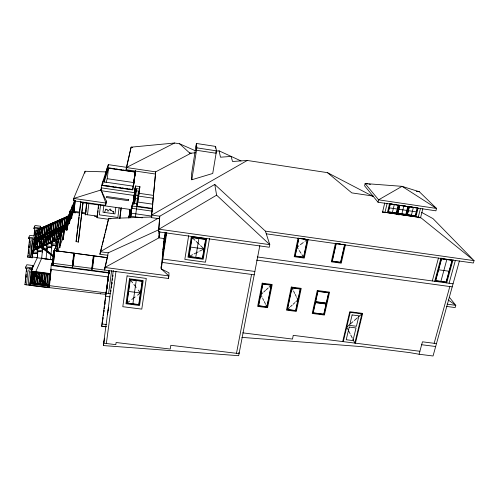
<?xml version="1.0" encoding="UTF-8"?>
<svg xmlns="http://www.w3.org/2000/svg" width="499" height="499" viewBox="0 0 499 499"><rect width="100%" height="100%" fill="white"/><g stroke="black" fill="none" stroke-linecap="round" stroke-linejoin="round"><path stroke-width="0.75" d="M113.398 213.684L113.435 211.233L112.88 211.956L111.283 210.11L110.759 210.697L110.472 209.062L109.817 209.206L107.909 211.277L107.466 209.692L106.262 209.717L105.907 209.025L104.54 212.437M94.099 255.912L107.541 257.709L94.105 255.881L92.546 268.487L168.506 278.486L168.575 275.386M165.275 238.198L165.412 234.324M163.822 247.797L164.015 243.524L165.631 232.896L163.897 244.055L163.716 248.658L166.148 232.497M163.129 249.381L162.718 259.031L254.864 271.456M162.481 255.993L162.2 262.437L254.222 274.799M160.946 268.075L161.015 266.597M159.543 231.786L159.468 233.139L159.692 231.642M159.312 231.648L158.944 237.842L104.921 267.47L104.59 270.046L107.921 255.295L99.887 254.216L108.651 218.487L151.671 217.003M158.582 231.86L159.767 216.217L214.77 184.443L265.399 231.149L269.791 244.653L269.279 247.242L158.582 231.86L159.767 216.217L151.702 215.075L155.676 171.862L191.03 153.168L195.577 152.794M107.834 281.661L107.903 280.794M107.959 280.139L108.052 278.916L106.674 289.451M159.387 218.755L151.334 217.62L155.676 171.862L126.397 167.527L126.11 169.697L155.364 174.02M25.711 267.034L25.568 268.499L32.011 269.341L33.215 265.568L26.815 264.732L25.711 267.034L32.154 267.876L33.215 265.568M28.699 238.634L28.83 237.268L29.834 235.341L35.735 236.146L34.637 239.439L28.699 238.634L29.566 238.491L27.769 257.222L30.807 257.422L32.429 240.755L30.72 257.615L32.192 257.808L32.946 253.012L33.314 253.062M51.204 269.435L49.258 287.761L24.95 284.648L26.516 268.312M25.374 282.54L25.73 278.785M25.873 277.282L26.166 274.282M26.441 271.375L26.584 269.922M28.169 255.195L27.769 257.222M28.387 252.924L28.68 249.899M28.892 247.623L29.185 244.597M29.329 243.082L29.622 240.05M26.073 277.5L26.216 276.016M28.562 253.174L28.711 251.664M29.073 247.884L29.216 246.369M29.578 242.589L29.728 241.079M26.547 284.854L27.913 270.714L29.522 270.926L28.15 285.06M29.248 257.422L30.857 240.736L32.335 240.942M33.901 228.592L34.961 225.479L40.65 226.259L39.627 229.378L33.901 228.592L34.256 227.912M33.982 236.208L34.618 228.692M34.325 234.605L34.699 230.763M32.192 257.808L34.019 239.096L31.793 238.79M53.773 255.999L42.303 247.017L33.508 245.839L33.314 246.762L42.122 247.941L53.144 256.567M34.556 234.143L34.705 232.609M37.718 253.648L32.828 253.267L34.836 238.834M33.439 246.512L33.508 245.839M100.561 293.811L29.747 285.26L31.343 268.942L29.273 268.674M33.215 250.429L40.425 247.242M63.541 227.139L34.231 240.031L34.3 239.314M49.176 285.796L30.083 283.338L30.115 282.977L30.252 282.677L49.332 285.129M31.181 272.117L31.387 271.094L50.561 273.595L50.368 274.612L31.181 272.117L31.387 271.094M30.252 282.677L30.083 283.338M31.618 271.481L31.412 272.498L31.618 271.481L49.438 286.189M34.637 239.439L35.735 236.146M30.545 283.444L31.992 268.755M33.47 250.423L34.88 238.909M32.011 269.341L32.154 267.876M31.874 271.992L31.057 283.002L32.173 272.03L31.824 272.105L32.173 272.03M36.059 230.469L34.643 244.142L36.059 230.469L37.487 230.669L35.323 249.594L36.446 238.054M31.057 283.002L32.123 272.142M36.047 234.817L36.196 233.289M37.487 230.669L36.153 244.161L34.73 243.967M32.354 283.164L33.477 272.198L32.697 283.089L32.354 283.164L33.477 272.198M32.653 283.207L33.776 272.242M38.847 229.103L38.966 230.395L67.658 217.757L67.646 216.242M39.028 229.053L37.743 241.971L37.388 241.921L33.077 250.866L33.439 250.916M39.483 228.891L37.175 248.758L38.261 237.324M45.964 239.308L42.427 238.828L37.175 250.011L37.045 251.359L42.303 251.795M39.228 228.941L67.633 216.348L39.327 228.835M33.944 283.37L35.073 272.41L34.3 283.295L33.944 283.37L35.073 272.41M38.205 240.075L63.541 229.11M38.348 241.242L39.452 229.54M34.25 283.413L35.379 272.448M39.627 229.378L40.65 226.259M37.232 257.864L37.899 251.203L40.101 251.496M37.656 254.303L37.319 257.671L32.554 257.041M35.541 283.575L35.884 283.501L35.541 283.575L36.676 272.616M39.321 247.791L41.317 228.012M35.841 283.613L36.976 272.66L36.627 272.728M40.494 238.915L41.604 227.887L40.213 239.04M37.132 283.781L38.273 272.828L37.431 283.819M42.022 235.597L40.881 247.099L42.359 235.547M40.924 246.999L41.991 236.432M43.401 227.101L41.96 238.341L43.076 227.307M38.722 283.987L39.072 283.912L38.722 283.987L39.876 273.034M44.224 234.73L42.733 246.257L43.887 234.779M42.19 252.045L42.527 250.261M43.931 234.861L42.733 246.257M43.744 237.555L44.91 226.434M39.022 284.025L40.176 273.072M42.658 248.964L41.635 258.345L37.244 257.758M43.787 237.468L44.835 227.17M44.031 237.43L45.153 226.39M40.319 284.193L41.473 273.24L40.662 284.118L40.319 284.193L41.473 273.24M40.612 284.23L41.773 273.284M46.993 225.517L44.592 245.421L45.789 234.043M45.858 236.557L45.534 236.769L46.912 226.253M41.91 284.393L43.07 273.452L42.203 284.436M48.79 224.725L46.444 244.585L47.648 233.22M47.63 233.039L48.503 224.849L47.667 232.952M47.573 233.975L46.444 244.585M54.984 235.341L51.447 234.861L46.55 245.901L46.407 247.248L51.659 247.691L48.721 247.298M47.093 248.458L41.947 247.766L41.81 249.12L46.95 249.806L47.742 246.974M47.255 247.099L46.02 259.031L41.71 258.251M43.494 284.598L44.667 273.658L43.793 284.636M49.763 232.197L48.303 243.749L50.299 224.057M49.47 232.322L48.303 243.749M49.551 233.594L49.151 235.11M49.707 232.122L50.586 223.932L49.744 232.035M45.085 284.804L46.264 273.864L45.384 284.842M52.383 223.14L50.904 234.411L52.064 223.346M51.335 231.673L51.628 231.542L50.156 242.913L51.335 231.505M51.297 232.334L50.156 242.913M46.675 285.01L47.854 274.076M56.624 242.988L56.318 245.701L51.179 245.009L51.322 243.655L55.888 233.045L59.425 233.532M46.975 285.048L48.154 274.113M52.694 233.619L53.898 222.473M52.732 233.538L53.823 223.209M52.058 241.984L54.185 222.348M51.553 247.941L51.877 246.157M48.26 285.21L49.451 274.282M54.485 232.833L55.701 221.681M48.858 287.711L51.266 265L53.243 260.066M55.058 229.864L53.873 241.242L55.982 221.556M55.826 223.028L53.873 241.242M49.482 284.973L49.644 283.451M49.969 280.407L50.131 278.879M50.455 275.835L50.617 274.313M50.942 271.269L51.185 268.986M53.786 250.585L52.233 265.194L53.786 250.585L54.809 250.523L53.299 264.663L52.283 264.738L53.299 264.663M56.281 232.047L57.46 220.97M56.562 231.916L57.784 220.758M53.206 264.62L54.809 250.523M56.886 229.135L57.26 228.997L55.732 240.406L56.967 229.122M57.26 243.337L55.788 243.138L55.938 241.778L60.479 230.894L61.895 231.087M58.551 229.571L58.071 231.262L59.3 220.09M56.867 244.978L57.21 241.878L58.283 242.021L57.279 251.253M58.676 228.174L59.581 219.965M59.125 228.174L57.591 239.564L58.751 228.311M56.699 251.365L57.703 242.09L54.279 250.423L57.778 242.102M56.78 251.377L57.803 241.847L60.94 234.206L59.705 246.281M56.88 251.128L57.878 241.859L61.015 234.212M61.227 220.652L59.868 230.469L61.065 219.379M59.749 238.597L59.45 238.728L60.953 227.276M59.83 237.855L60.99 227.351M60.042 237.774L60.466 234L61.508 234.137L60.023 247.629L59.007 247.454M60.94 234.206L59.63 246.269L57.697 251.328M63.155 218.462L61.658 229.683L62.905 218.506M61.882 232.69L62.525 226.583M61.92 232.603L62.487 227.407M62.256 231.817L62.862 226.534M62.138 239.907L62.306 239.177M63.373 229.397L63.791 225.635L64.801 225.773L63.311 239.314L62.182 239.483M63.741 228.767L64.708 217.707M63.984 226.546L64.989 217.583M62.799 238.304L64.097 226.534L62.874 238.316L60.08 245.34M63.192 239.62L64.801 225.773M64.789 230.382L64.939 229.072L65.643 229.166L66.504 227.026M66.71 217.533L65.25 228.105L66.473 216.996M65.531 227.974L66.791 216.791M68.656 216.179L67.047 229.871L66.068 229.733L67.552 216.341L68.656 216.179L67.677 216.042L67.558 216.454M66.068 229.733L67.508 217.564M67.103 226.59L67.271 225.068M68.531 216.479L66.997 230.276L66.024 230.145M69.929 211.077L69.679 213.279L69.941 211.046L70.895 211.177L69.504 223.646L68.538 223.552M69.13 222.411L70.384 211.227L69.199 222.423L67.222 227.401M70.746 218.3L70.802 217.87L71.731 218.001M71.831 208.694L72.174 205.638L73.11 205.769L71.675 218.431M69.548 221.544L71.376 216.784L72.673 205.819L70.459 211.033L72.605 205.813M71.451 216.591L73.596 211.376L74.813 200.61L72.748 205.638L71.376 216.784M101.465 188.535L101.004 189.982L106.406 201.109L105.576 205.357L73.428 200.798L73.696 198.459L85.08 171.263L105.963 171.906M73.128 212.836L73.403 211.021M73.571 208.925L73.877 206.798M73.528 211.37L74.744 200.598L72.748 205.638M75.162 200.673L73.802 212.68L73.172 212.449L73.871 212.668L75.237 200.567M158.931 233.956L159.1 232.453M73.752 253.155L54.771 250.61L73.752 253.155L72.286 265.817L53.405 263.322M72.38 267.458L74.102 253.08L72.505 267.476L72.991 262.717M73.16 261.233L74.102 253.08M91.81 268.362L73.035 265.917L74.501 253.255L93.363 255.781L91.804 268.393M78.249 242.352L83.059 202.201L78.505 241.323L78.299 241.934L76.104 241.635L80.776 201.128M77.557 230.282L76.104 241.635M77.732 228.748L79.06 217.233M79.241 215.699L80.57 204.191M84.861 173.165L85.08 171.263M85.229 214.851L86.639 202.918M85.479 214.888L86.888 202.956M85.853 212.231L86.04 210.678M86.396 207.628L86.583 206.075M88.878 203.236L87.506 214.776L87.712 214.177M110.853 291.597L111.003 290.362M108.932 219.354L96.956 217.676L98.553 204.677M96.956 217.676L97.598 214.626M97.785 213.092L98.066 210.79M98.353 208.488L98.54 206.954M127.289 167.446L108.314 164.633L101.571 185.391L100.917 190.687L134.181 195.471L133.788 197.779M91.897 270.034L93.706 255.706L91.916 270.184M135.329 171.07L132.728 189.689L102.376 185.297L102.819 181.755L133.208 186.171M134.811 175.848L134.998 174.319M135.123 173.309L135.298 171.881M135.385 171.132L135.435 170.727M100.53 205.12L99.326 214.844L117.845 217.445L119.118 207.759M107.273 167.658L105.383 174.974M103.53 181.68L107.903 167.932L108.314 164.633M103.811 205.688L102.994 212.218L114.976 213.909L115.824 207.391M106.094 182.397L107.223 178.698L108.539 168.2L135.154 172.13M134.337 180.201L134.518 178.773M105.576 205.357L106.406 201.109M111.377 287.96L111.551 286.607M109 270.271L101.677 326.284L106.062 326.826M106.218 292.152L109.038 270.67M102.888 318.861L103.087 317.327M103.287 315.792L103.592 313.491M103.792 311.956L103.992 310.422M104.191 308.887L104.491 306.586M104.796 304.278L104.996 302.743M108.239 277.444L109.025 271.444M103.798 312.443L104.073 310.571M104.303 308.725L104.572 306.754M104.802 304.789L105.083 302.787M107.354 285.528L107.547 284.068M107.834 281.879L108.027 280.419M108.788 274.569L109.081 272.36M108.601 293.506L111.614 270.614M111.389 287.324L111.57 285.946M111.882 284.074L112.044 282.839M119.716 218.531L121.126 207.877M119.835 218.525L121.251 207.827M259.842 245.57L238.672 355.7L103.343 345.564L113.304 270.389M106.343 343.499L115.968 271.518M111.838 283.887L112.032 282.434M128.892 217.826L130.033 209.424L80.626 202.419L80.832 201.889M101.571 185.391L132.69 189.894L135.254 171.038M128.892 217.988L130.027 209.636M129.11 217.539L129.977 210.721M133.277 186.57L135.46 170.558M129.172 217.589L129.528 215.206M129.827 212.786L130.021 211.339M133.657 184.636L134.518 178.162M134.655 177.101L135.441 171.35M129.303 217.339L129.515 215.811M129.827 213.522L130.033 212L129.784 213.385M133.726 184.742L134.031 182.491M134.237 180.994L134.437 179.497M134.749 177.245L134.948 175.748M135.254 173.502L135.46 171.999M130.027 217.683L131.555 206.461M130.414 217.626L132.497 203.174L137.25 203.854L136.938 206.106M130.551 217.377L132.497 203.174M133.033 203.23L135.478 185.99L139.907 186.632L137.375 204.609L136.632 204.509M133.058 203.704L134.468 193.375M135.478 185.99L134.568 192.67L101.266 187.861M133.327 203.548L133.963 198.889L135.079 199.051M133.564 203.024L134.811 193.918L135.903 194.08L134.549 203.935M134.287 199.606L134.487 198.115M134.693 196.625L135.709 189.233L136.452 189.339L134.437 203.704M74.064 204.702L74.619 201.172M112.325 280.251L112.525 278.791M133.826 203.48L134.574 199.101L133.732 204.116M133.9 204.035L135.266 194.099M134.468 200.966L136.084 189.289L135.304 193.911M134.474 202.001L134.68 200.511M134.992 198.271L135.192 196.774M135.503 194.535L136.221 189.308L135.441 193.93M136.738 203.76L138.491 191.086M135.404 216.872L136.82 206.661M137.375 204.609L139.533 189.065L135.061 188.416M127.008 303.049L130.27 279.746L142.153 281.305L138.772 304.546L127.008 303.049L129.64 301.078M112.83 276.602L113.023 275.205M132.896 303.797L136.221 280.525M133.582 184.511L133.801 183.027M134.112 180.869L134.368 179.079M129.172 217.358L129.459 215.35M151.334 217.62L151.702 215.075L247.255 160.466L327.444 172.648L372.772 196.263M159.05 236.451L159.717 231.96M159.855 231.773L158.944 237.842L164.19 238.566L161.221 268.855L168.905 275.941L168.506 278.486M163.51 243.019L163.734 241.535M163.959 240.05L165.107 232.503M162.905 249.6L163.466 245.895M165.543 232.59L163.56 245.639L163.292 252.132L166.186 233.139M163.934 245.502L165.893 232.659M108.271 277.525L108.483 276.128M108.782 274.157L108.982 272.841M136.901 206.343L137.25 203.854M139.907 186.632L139.24 191.198L136.258 190.761M138.628 195.589L138.978 193.306L153.386 195.39M138.235 198.415L138.591 196.107L153.736 198.29M166.753 232.571L161.221 268.855L168.974 272.841L168.905 275.941L104.921 267.47L108.239 252.818L158.738 229.771M196.406 143.469L191.435 174.706L191.803 179.759L212.73 173.465L216.516 150.854L215.587 146.413L196.406 143.469L196.887 147.86L191.803 179.759M104.578 307.01L104.391 308.582M188.666 235.659L184.823 259.405L205.482 262.2L209.524 238.553M189.021 256.492L192.109 237.586L205.625 239.458L202.438 258.314L189.021 256.492L192.577 254.696M135.903 194.08L134.811 193.918M195.733 257.403L198.876 238.522M215.294 148.172L215.587 146.413M133.582 204.097L134.431 199.082M131.48 210.541L131.025 213.173L152.002 216.136M134.175 194.947L134.437 193.431M130.956 214.196L130.613 216.192L142.327 217.845M130.669 217.152L131.044 214.957M131.299 213.497L131.549 212.031M133.065 203.174L133.37 201.409M132.185 205.432L131.699 208.258L152.207 211.164M135.192 188.104L134.767 190.549L135.516 190.655M129.104 217.077L129.877 212.325M129.054 217.533L129.459 215.2M133.327 186.539L133.501 185.603M103.343 345.564L104.035 341.834M104.31 340.343L104.584 338.852M134.312 178.973L134.493 178.012M104.584 338.191L103.661 343.175L115.818 344.647L116.111 342.507L170.221 349.063L170.826 345.314L239.065 353.629L238.871 352.406M107.909 311.083L108.545 307.758M107.478 314.358L107.971 311.744M108.252 310.266L108.532 308.787M236.482 353.317L251.552 274.438M101.977 324.774L101.677 326.284L106.312 326.602M102.276 323.258L102.582 321.749M102.133 323.227L103.043 318.643M266.884 306.804L271.219 285.172L262.879 284.062L258.619 305.731L266.884 306.804L265.761 304.565M104.778 302.575L105.551 298.764M105.295 300.442L105.601 298.938M106.443 291.042L106.006 293.169L110.541 293.755M106.53 291.765L105.595 296.312L110.036 296.88M106.767 289.183L107.073 287.717M106.73 289.445L107.042 287.923M298.053 238.142L294.204 256.692L304.253 258.077L308.17 239.57M298.714 238.098L294.959 256.18L303.754 257.39L307.571 239.345M287.468 309.474L291.971 287.935L300.236 289.033L295.658 310.534L287.468 309.474L289.588 307.515M303.585 257.166L307.315 239.514L298.882 238.329L295.208 256.006L303.585 257.166L301.957 254.69M335.415 243.406L331.305 261.807L341.235 263.179L345.42 244.816M336.07 243.362L332.06 261.301L340.748 262.499L344.821 244.597M344.572 244.766L340.586 262.274L332.309 261.133L336.239 243.593L343.811 244.66M126.11 169.697L131.118 147.168L174.588 143.013L179.565 143.774L195.203 150.673M342.701 341.572L349.755 311.719L362.636 313.397L355.431 343.169M343.3 341.647L350.223 312.362L361.9 313.883L354.839 343.094L352.943 339.351M378.036 202.226L378.61 199.825L402.044 186.339L419.341 191.747L436.538 208.451L435.92 210.821L378.036 202.226L364.594 185.809L365.112 183.551L402.044 186.339L436.538 208.451L378.61 199.825L365.112 183.551L367.401 183.9M382.49 212.374L384.735 203.006M384.897 212.73L387.155 203.367M389.538 203.767L387.436 212.455L415.935 216.647L418.131 208.008M390.174 203.723L388.172 211.956L396.512 213.185L398.533 204.964M392.395 212.374L394.31 204.54M396.967 213.859L399.1 205.183M399.73 205.139L397.703 213.36L406.018 214.582L408.07 206.38M401.913 213.778L403.853 205.956M406.467 215.256L408.631 206.598M409.255 206.555L407.203 214.757L415.492 215.98L417.569 207.79M409.405 206.779L407.446 214.595L415.343 215.755L417.326 207.958L413.365 207.372L411.401 215.175M99.887 254.216L101.958 246.026M102.339 244.541L103.468 240.069M103.848 238.584L104.977 234.118M105.351 232.628L108.651 218.487L110.94 218.805M420.514 208.32L418.137 217.614L419.31 217.782M420.476 217.957L422.859 208.669M432.309 280.949L438.465 257.995M434.71 281.28L440.985 257.952M241.89 337.368L362.461 346.699L409.86 352.637L419.085 354.24L422.453 341.815L436.482 343.599M440.91 281.336L446.823 259.592M93.357 255.812L74.501 253.255M446.686 282.927L453.073 259.661M449.081 283.251L455.381 260.378M434.149 343.3L449.824 286.538M459.398 260.946L433.045 355.987L419.085 354.24M104.116 182.247L108.539 168.2M102.376 185.297L103.068 183.127M72.505 267.476L72.48 267.165M49.75 274.319L49.407 274.394M74.02 211.327L79.896 212.156M53.2 260.522L51.216 265.456L109.25 273.096M65.6 229.577L66.741 226.721M46.557 273.907L46.264 273.864M63.529 232.559L64.939 229.072M65.25 228.105L65.569 227.893M64.165 226.54L61.034 233.975L64.097 226.534M70.446 211.239L68.132 216.703L70.384 211.227M58.283 242.021L55.938 241.778M61.496 234.181L60.466 234M56.487 244.285L51.322 243.655M63.791 225.635L63.666 225.922L64.683 226.059M43.07 273.452L43.369 273.489M55.788 243.138L56.643 241.086M58.919 235.615L60.055 232.883M73.428 200.798L74.226 198.883M60.186 230.257L61.383 219.173M51.179 245.009L52.089 242.876M53.312 240.038L54.223 237.911M38.273 272.828L38.573 272.866M50.305 238.435L51.21 236.401M29.747 285.26L41.723 258.151L50.411 259.505M53.53 230.632L52.015 242.077L53.449 230.644M44.592 245.421L46.706 225.642M42.122 247.941L51.409 254.877M24.95 284.648L25.224 284.043M31.83 269.597L37.331 257.565M33.383 246.082L42.19 247.267L46.856 237.019L50.393 237.499M37.768 252.494L32.591 251.87M38.423 239.826L39.808 228.679M40.12 236.507L39.028 247.922L39.365 247.697M38.304 237.405L38.598 237.106M36.402 238.142L36.783 237.998M34.288 239.439L34.231 240.031M34.487 227.463L34.836 226.796M41.922 247.448L42.303 247.017M269.067 287.181L271.219 285.172M290.462 306.71L292.133 305.176M293.131 304.259L294.959 302.575M295.876 301.733L297.94 299.837L296.774 297.51M262.873 292.801L260.79 294.684L262.019 297.123M263.809 291.946L265.505 290.412M266.173 289.807L268.025 288.129M349.294 324.874L346.743 327.094L348.121 329.82M350.454 323.857L352.936 321.699M354.321 320.489L357.434 317.776M358.75 316.628L361.9 313.883M131.761 299.494L135.123 296.974M137.543 295.165L140.456 292.982L138.267 290.144M298.87 245.832L297.042 247.198L298.215 248.989M300.41 244.678L303.261 242.551M304.976 241.267L307.315 239.514M216.603 195.171L158.975 229.209L269.791 244.653L216.603 195.171L214.77 184.443M158.189 218.238L100.199 251.739L108.239 252.818M174.588 143.013L126.397 167.527L131.118 147.168L132.653 147.398M194.099 253.929L198.172 251.876M199.694 251.109L204.022 248.926L200.604 245.67M40.001 228.891L42.122 227.956M45.659 226.403L47.779 225.467M49.195 224.843L53.443 222.972M54.859 222.348L59.1 220.477M62.637 218.918L64.764 217.982M39.203 230.114L60.498 220.733M61.913 220.109L64.047 219.173M65.463 218.543L66.885 217.92M35.142 238.541L63.741 225.96L35.024 238.784M40.163 236.588L40.456 236.289M62.943 227.213L34.35 239.813M38.934 239.551L66.398 227.475M38.117 240.094L66.311 227.7M64.951 228.486L66.355 227.868M38.074 240.487L66.267 228.093M32.965 250.13L59.699 238.397M32.847 250.379L58.901 238.946M41.847 246.618L58.913 239.127M33.059 250.673L58.845 239.358M52.233 265.194L53.25 265.119M216.042 151.103L219.08 150.854L240.998 160.934M247.255 160.466L232.522 161.495L231.118 156.412L220.489 157.21L219.08 150.854M100.449 293.792L105.726 294.298M101.977 323.988L106.368 324.531M419.89 351.271L293.231 335.353L292.508 339.077L242.745 332.852M421.661 344.734L435.671 346.506M128.63 291.453L140.456 292.982M30.115 282.977L49.22 285.434M49.083 285.603L106.611 293M30.283 284.05L49.32 286.495L31.487 271.774M315.293 302.406L326.309 303.854M50.804 269.379L108.732 276.976M31.25 271.387L50.443 273.889M34.381 272.223L35.916 272.423M38.211 272.722L39.745 272.922M45.883 273.72L47.417 273.92M53.412 259.698L50.399 259.611L52.015 244.859L53.487 245.059M50.48 259.418L53.399 259.804M41.604 258.413L53.318 259.998M51.266 265L109.312 272.647M315.418 301.833L326.433 303.28M46.55 245.901L51.696 246.593M34.905 246.712L37.107 247.005M39.302 247.298L41.504 247.598M447.098 304.159L455.799 305.326L455.169 307.571L446.474 306.411M37.175 250.011L42.328 250.698M34.787 253.261L36.988 253.554M34.861 237.399L35.597 237.499M28.83 237.268L34.774 238.073M38.192 241.029L42.028 241.547M54.952 245.258L56.418 245.452M66.186 229.453L67.165 229.559M190.562 247.074L204.022 248.926M257.328 256.948L453.061 283.8M34.032 227.27L39.758 228.049M36.882 228.76L39.739 229.147M256.567 260.122L452.213 286.863M35.972 230.644L37.4 230.837M438.633 269.784L449.063 271.238M265.399 231.149L474.05 260.64L473.376 263.017L266.454 233.85M300.192 238.304L301.664 238.51M303.143 238.722L305.357 239.033M338.989 243.774L340.449 243.98M342.638 244.292L344.098 244.498M81.356 212.381L85.772 212.979M73.272 212.156L79.378 213.011M81.668 213.335L85.485 213.865L85.279 214.464L97.405 216.167M73.995 212.649L75.517 212.867M94.317 216.123L95.839 216.335M137.768 202.039L152.881 204.197M136.894 206.187L152.314 208.389M132.01 205.975L152.538 208.9M420.551 217.483L382.583 211.994L420.694 217.595M104.703 185.422L106.218 185.64M107.734 185.865L110.011 186.196M111.527 186.414L113.803 186.745M115.319 186.963L116.835 187.181M118.357 187.399L120.627 187.73M122.149 187.948L123.665 188.173M125.18 188.391L127.457 188.722M128.973 188.94L131.249 189.271M135.622 195.371L137.855 195.695M135.235 198.203L137.462 198.521M107.223 178.698L133.738 182.565M389.37 207.877L397.323 209.05M398.913 209.287L406.841 210.459M408.425 210.69L416.334 211.863M109.537 167.995L111.801 168.325M113.317 168.55L114.826 168.774M116.336 168.999L117.845 169.217M120.116 169.554L121.625 169.779M123.134 170.003L124.65 170.221M126.16 170.446L128.424 170.783M129.933 171.001L131.449 171.226M107.903 167.932L135.192 171.955M397.74 214.614L399.256 214.838M373.358 196.101L351.807 192.888L327.444 172.648M390.929 203.835L392.451 204.06M393.973 204.284L396.256 204.627M401.246 205.363L402.762 205.588M404.277 205.819L405.793 206.043M410.771 206.779L413.035 207.116M414.55 207.341L416.06 207.565M410.066 206.879L412.71 207.272M179.565 143.774L189.595 152.95L191.03 153.168M368.929 184.131L370.458 184.362M416.285 191.285L419.341 191.747M196.887 147.86L216.516 150.854M189.595 152.95L190.992 153.555M421.593 212.381L433.013 218.624L474.05 260.64L420.439 217.389M448.252 299.993L455.799 305.326L449.487 297.429M42.19 247.267L53.674 256.255M31.194 271.918L48.235 286.376L31.063 272.211M192.109 237.586L194.953 240.287M196.163 241.441L199.394 244.522M130.27 279.746L132.615 282.796M133.894 284.455L136.158 287.405M299.194 250.486L301.009 253.249M45.702 234.05L46.039 233.831M44.137 234.742L43.843 234.873M47.904 233.014L47.567 233.233M62.78 226.54L62.487 226.671M348.745 331.055L350.073 333.688M350.753 335.022L352.325 338.135M262.674 298.427L263.678 300.423M264.252 301.564L265.337 303.729M291.971 287.935L293.063 290.106M293.618 291.223L294.747 293.474M295.215 294.404L296.256 296.475M215.811 151.758L216.117 153.255L196.506 150.268L196.032 145.827M191.373 178.249L191.479 179.702M67.777 220.514L67.608 222.03L67.758 220.508M128.655 199.669L128.511 200.71L106.312 197.535L106.468 196.487L128.655 199.669M127.077 275.897L122.804 306.704L141.785 309.112L146.288 278.423L127.077 275.897M129.478 278.785L125.985 303.76L139.558 305.488L143.188 280.588L129.478 278.785M130.071 279.509L126.752 303.224L138.972 304.783L142.408 281.124L130.071 279.509M191.335 236.588L187.967 257.222L203.199 259.287L206.686 238.722L191.335 236.588M191.915 237.337L188.759 256.673L202.625 258.557L205.894 239.277L191.915 237.337M262.2 283.17L257.64 306.392L267.558 307.677L272.211 284.505L262.2 283.17M262.711 283.844L258.376 305.899L267.052 307.022L271.468 285.004L262.711 283.844M291.31 287.05L286.488 310.129L296.319 311.401L301.228 288.372L291.31 287.05M291.809 287.711L287.218 309.636L295.826 310.752L300.485 288.871L291.809 287.711M317.283 290.512L312.224 313.459L324.412 315.037L329.577 292.146L317.283 290.512M317.769 291.173L312.96 312.973L323.932 314.395L328.835 292.645L317.769 291.173M315.455 302.625L313.21 312.811L323.77 314.177L326.059 304.022L315.455 302.625M317.932 291.391L315.667 301.67L326.277 303.068L328.585 292.807L317.932 291.391M349.225 327.07L346.212 339.732L352.986 340.586L356.03 327.943L349.225 327.07M352.107 314.944L349.618 325.398L356.429 326.271L358.943 315.83L352.107 314.944M390.324 203.948L388.422 211.794L396.362 212.961L398.289 205.133L390.324 203.948M399.88 205.363L397.946 213.192L405.868 214.358L407.82 206.549L399.88 205.363M441.434 258.625L435.465 280.787L446.249 282.266L452.312 260.16L441.434 258.625M441.584 258.85L435.714 280.619L446.1 282.047L452.057 260.328L441.584 258.85M47.648 235.771L47.324 235.983L47.648 235.771M101.004 189.982L73.696 198.459L105.863 203.037L101.004 189.982"/></g></svg>
